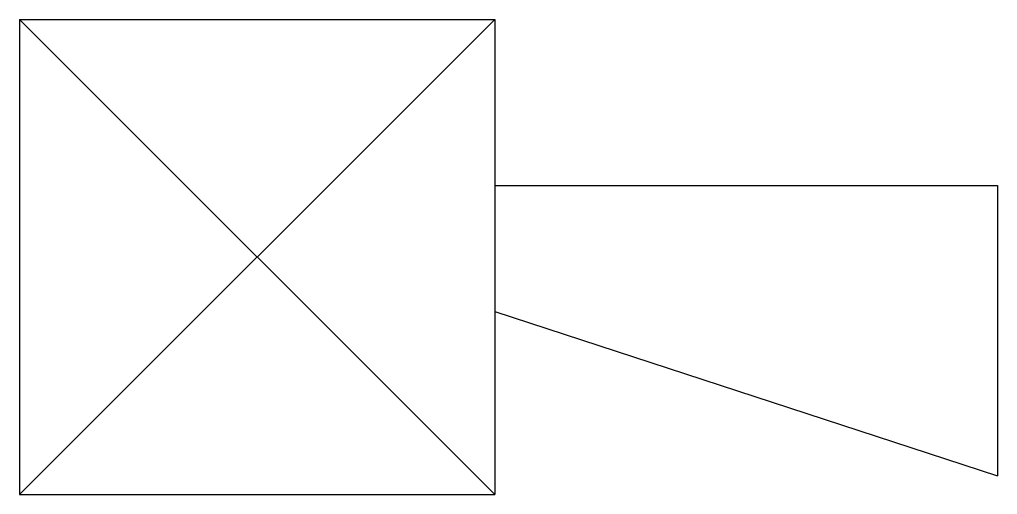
# Model space of a CAD drawing. Header units: millimetres. Extents: x -2931.325 to -2930.708, y 3721.374 to 3721.674.
import ezdxf

# ---------------------------------------------------------------- set-up
doc = ezdxf.new("R2010")
doc.units = ezdxf.units.MM
doc.header["$LTSCALE"] = 10
doc.layers.add('Ele_diagramas', color=2, linetype='Continuous')

msp = doc.modelspace()

# ---------------------------------------------------------------- linework, layer by layer
at = {"layer": 'Ele_diagramas', "color": 1}
for p, q in [((-2931.32547, 3721.67389), (-2931.02547, 3721.37389)), ((-2931.02547, 3721.67389), (-2931.32547, 3721.37389))]:
    msp.add_line(p, q, dxfattribs=at)
at = {"layer": 'Ele_diagramas', "color": 3}
for p, q in [((-2931.32547, 3721.67389), (-2931.02547, 3721.67389)), ((-2931.32547, 3721.67389), (-2931.32547, 3721.37389)), ((-2931.02547, 3721.67389), (-2931.02547, 3721.37389)), ((-2931.02547, 3721.56908), (-2930.70822, 3721.56908)), ((-2930.70822, 3721.56908), (-2930.70822, 3721.38575)), ((-2931.02547, 3721.48943), (-2930.70822, 3721.38575)), ((-2931.32547, 3721.37389), (-2931.02547, 3721.37389))]:
    msp.add_line(p, q, dxfattribs=at)

doc.saveas('drawing.dxf')
